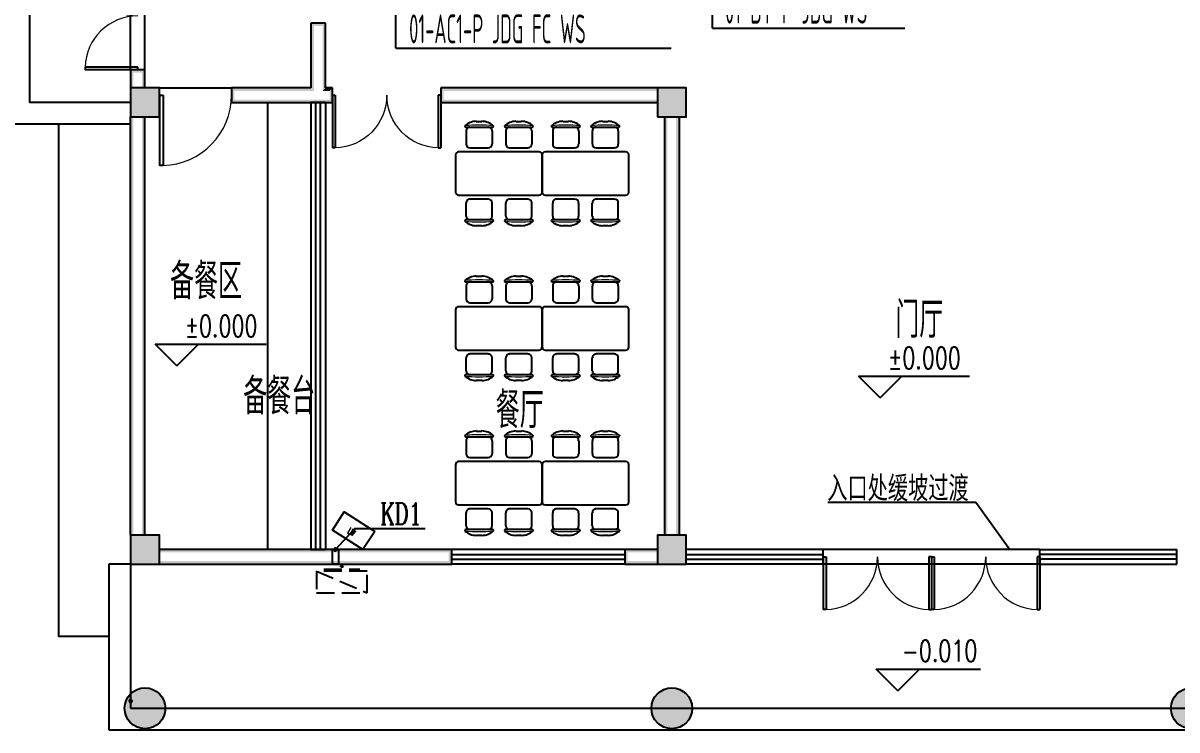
# Model space of a CAD drawing. Extents: x 6250600 to 6678662, y -692028 to -290561.
# Drawn here: x 6483806 to 6499796, y -589103 to -579303 of the extents above; entities that cross this region are included whole.
import ezdxf

# ---------------------------------------------------------------- set-up
doc = ezdxf.new("R2010")
doc.units = 0
doc.header["$LTSCALE"] = 1000
doc.header["$MEASUREMENT"] = 0
doc.linetypes.add('DASH', pattern=[0.35, 0.25, -0.1])
doc.linetypes.add('DASHEDX2', pattern=[1.5, 1, -0.5])
doc.layers.get('0').update_dxf_attribs({"linetype": 'CONTINUOUS'})
for name, color, linetype in [('PUB_HATCH', 8, 'CONTINUOUS'), ('SIG_TEXT', 7, 'CONTINUOUS'), ('SYST', 7, 'CONTINUOUS'), ('建筑底图', 251, 'CONTINUOUS')]:
    doc.layers.add(name, color=color, linetype=linetype)
doc.styles.add('_HZTXT', font='txt.shx', dxfattribs={"width": 0.8, "bigfont": 'HZTXT.shx'})
doc.styles.add('_TCH_DIM', font='SIMPLEX', dxfattribs={"bigfont": 'GBCBIG'})
doc.styles.add('_TCH_LABEL', font='COMPLEX', dxfattribs={"bigfont": 'GBCBIG'})
doc.styles.add('DIM_FONT', font='SIMPLEX', dxfattribs={"width": 0.7, "bigfont": 'GBCBIG'})
doc.styles.add('SCEI', font='sceie.shx', dxfattribs={"width": 0.8, "height": 400, "bigfont": 'sceic.shx'})
doc.styles.add('schuco', font='sceie.shx', dxfattribs={"width": 0.7, "bigfont": 'sceic.shx'})
doc.styles.get("Standard").update_dxf_attribs({"font": 'GBENOR', "bigfont": 'GBCBIG'})

# ---------------------------------------------------------------- blocks, each defined once
blk = doc.blocks.new('$plan$00000279')
for p, q in [((-569, 821), (-109, 821)), ((-389, 921), (-290, 921)), ((117, 821), (577, 821)), ((298, 921), (397, 921)), ((-564, 754), (-564, 529)), ((-114, 754), (-114, 529)), ((122, 754), (122, 529)), ((572, 754), (572, 529)), ((-497, 461), (-182, 461)), ((190, 461), (505, 461)), ((-746, 342), (-746, -308)), ((704, 392), (-696, 392)), ((754, -308), (754, 342)), ((-696, -358), (704, -358)), ((-564, -720), (-564, -495)), ((-182, -427), (-497, -427)), ((-114, -720), (-114, -495)), ((122, -720), (122, -495)), ((505, -427), (190, -427)), ((572, -720), (572, -495)), ((-109, -787), (-569, -787)), ((577, -787), (117, -787)), ((-290, -887), (-389, -887)), ((397, -887), (298, -887))]:
    blk.add_line(p, q)
for centre, radius, start, end in [((-579, 837), 10, 130.7265, 202.67), ((-569, 841), 20, 202.67, 270), ((-379, 606), 316, 91.7651, 130.7265), ((-497, 754), 67.5, 90, 180), ((-300, 606), 316, 49.2735, 88.2349), ((-182, 754), 67.5, 0, 90), ((-109, 841), 20, 270, 337.33), ((-100, 837), 10, 337.33, 49.2735), ((108, 837), 10, 130.7265, 202.67), ((117, 841), 20, 202.67, 270), ((307, 606), 316, 91.7651, 130.7265), ((190, 754), 67.5, 90, 180), ((387, 606), 316, 49.2735, 88.2349), ((505, 754), 67.5, 0, 90), ((577, 841), 20, 270, 337.33), ((587, 837), 10, 337.33, 49.2735), ((-497, 529), 67.5, 180, 270), ((-182, 529), 67.5, 270, 0), ((190, 529), 67.5, 180, 270), ((505, 529), 67.5, 270, 0), ((-696, 342), 50, 90, 180), ((704, 342), 50, 0, 90), ((-696, -308), 50, 180, 270), ((704, -308), 50, 270, 0), ((-497, -495), 67.5, 90, 180), ((-182, -495), 67.5, 0, 90), ((190, -495), 67.5, 90, 180), ((505, -495), 67.5, 0, 90), ((-569, -807), 20, 90, 157.33), ((-497, -720), 67.5, 180, 270), ((-182, -720), 67.5, 270, 0), ((-109, -807), 20, 22.67, 90), ((117, -807), 20, 90, 157.33), ((190, -720), 67.5, 180, 270), ((505, -720), 67.5, 270, 0), ((577, -807), 20, 22.67, 90), ((-579, -803), 10, 157.33, 229.2735), ((-379, -572), 316, 229.2735, 268.2349), ((-300, -572), 316, 271.7651, 310.7265), ((-100, -803), 10, 310.7265, 22.67), ((108, -803), 10, 157.33, 229.2735), ((307, -572), 316, 229.2735, 268.2349), ((387, -572), 316, 271.7651, 310.7265), ((587, -803), 10, 310.7265, 22.67)]:
    blk.add_arc(centre, radius, start, end)
at = {"lineweight": 13}
for centre, start, end in [((-339, -1857), 84.8023, 95.1977), ((347, -1857), 84.8023, 95.1977), ((-339, 1890), 264.8023, 275.1977), ((347, 1890), 264.8023, 275.1977)]:
    blk.add_arc(centre, 2713, start, end, dxfattribs=at)
at = {"width": 0.8, "flags": 9}
for tag in ['XSIZE', 'YSIZE']:
    blk.add_attdef(tag, (0, 0), '', height=0.5, dxfattribs=at)
blk = doc.blocks.new('A$C2E081725')
at = {"linetype": 'DASH'}
for p, q in [((700, 94), (0, 394)), ((600, 64), (100, 64)), ((138, 94), (138, 64)), ((350, 8), (327, 39)), ((350, 49), (350, 0)), ((350, 8), (373, 39)), ((563, 94), (563, 64))]:
    blk.add_line(p, q, dxfattribs=at)
blk.add_lwpolyline([(0, 394), (0, 94), (700, 94), (700, 394)], close=True, dxfattribs=at)
blk = doc.blocks.new('$WINLIB2D$00000001')
at = {"color": 0}
for points in [[(-0.5, 0.5), (-0.5, -0.5)], [(-0.5, 0.5), (0.5, 0.5)], [(0.5, -0.5), (0.5, 0.5)], [(0.5, 0.1667), (-0.5, 0.1667)], [(0.5, -0.1667), (-0.5, -0.1667)], [(-0.5, -0.5), (0.5, -0.5)]]:
    blk.add_lwpolyline(points, dxfattribs=at)
blk = doc.blocks.new('$DorLib2D$00000002')
for p, q in [((-0.5, 0), (-0.5, 0.4875)), ((-0.475, 0.4875), (-0.5, 0.4875)), ((-0.475, 0), (-0.475, 0.4875)), ((0.475, 0), (0.475, 0.4875)), ((0.475, 0.4875), (0.5, 0.4875)), ((0.5, 0), (0.5, 0.4875)), ((-0.5, 0), (-0.475, 0)), ((0.5, 0), (0.475, 0))]:
    blk.add_line(p, q)
at = {"lineweight": 13}
for centre, start, end in [((-0.4875, 0), 0, 88.53072), ((0.4875, 0), 91.46928, 180)]:
    blk.add_arc(centre, 0.4875, start, end, dxfattribs=at)
blk = doc.blocks.new('$DorLib2D$00000001')
for p, q in [((0.45, 0.975), (0.5, 0.975)), ((0.45, 0), (0.45, 0.975)), ((0.5, 0), (0.5, 0.975)), ((0.5, 0), (0.45, 0))]:
    blk.add_line(p, q)
at = {"lineweight": 13}
blk.add_arc((0.475, 0), 0.975, 91.4693, 180, dxfattribs=at)
blk = doc.blocks.new('$TCHSYS$WIN2D')
for p, q in [((-0.5, 0.5), (0.5, 0.5)), ((-0.5, 0.5), (-0.5, -0.5)), ((0.5, 0.5), (0.5, -0.5)), ((0.5, 0.1667), (-0.5, 0.1667)), ((0.5, -0.1667), (-0.5, -0.1667)), ((-0.5, -0.5), (0.5, -0.5))]:
    blk.add_line(p, q)
blk = doc.blocks.new('_FZH')
blk.add_lwpolyline([(-0.5, -0.5), (0.5, -0.5), (0.5, 0.5), (-0.5, 0.5)], close=True)
at = {"layer": 'PUB_HATCH'}
blk.add_solid([(-0.5, -0.5), (0.5, -0.5), (-0.5, 0.5), (0.5, 0.5)], dxfattribs=at)

msp = doc.modelspace()

# ---------------------------------------------------------------- hatches: boundary and pattern name
at = {"layer": '建筑底图'}
for points in [[(6487995.6, -579302.9), (6487795.6, -579302.9), (6487835.6, -579342.9), (6487955.6, -579342.9)], [(6487795.6, -579302.9), (6487795.6, -580202.9), (6487835.6, -580242.9), (6487835.6, -579342.9)], [(6487995.6, -580202.9), (6487995.6, -579302.9), (6487955.6, -579342.9), (6487955.6, -580242.9)], [(6485495.6, -579952.9), (6485295.6, -579952.9), (6485335.6, -579992.9), (6485455.6, -579992.9)], [(6485295.6, -580202.9), (6485335.6, -580202.9), (6485335.6, -579992.9), (6485295.6, -579952.9)], [(6485455.6, -580202.9), (6485495.6, -580202.9), (6485495.6, -579952.9), (6485455.6, -579992.9)], [(6485695.6, -580202.9), (6485295.6, -580202.9), (6485335.6, -580242.9), (6485655.6, -580242.9)], [(6485295.6, -580202.9), (6485295.6, -580602.9), (6485335.6, -580562.9), (6485335.6, -580242.9)], [(6485695.6, -580602.9), (6485695.6, -580202.9), (6485655.6, -580242.9), (6485655.6, -580562.9)], [(6487795.6, -580202.9), (6486695.6, -580202.9), (6486735.6, -580242.9), (6487835.6, -580242.9)], [(6486695.6, -580202.9), (6486695.6, -580402.9), (6486735.6, -580362.9), (6486735.6, -580242.9)], [(6488095.6, -580202.9), (6487995.6, -580202.9), (6487955.6, -580242.9), (6488055.6, -580242.9)], [(6488095.6, -580402.9), (6488095.6, -580202.9), (6488055.6, -580242.9), (6488055.6, -580362.9)], [(6492595.6, -580242.9), (6492595.6, -580202.9), (6489595.6, -580202.9), (6489635.6, -580242.9)], [(6489595.6, -580202.9), (6489595.6, -580402.9), (6489635.6, -580362.9), (6489635.6, -580242.9)], [(6492995.6, -580202.9), (6492595.6, -580202.9), (6492635.6, -580242.9), (6492955.6, -580242.9)], [(6492595.6, -580202.9), (6492595.6, -580602.9), (6492635.6, -580562.9), (6492635.6, -580242.9)], [(6492995.6, -580602.9), (6492995.6, -580202.9), (6492955.6, -580242.9), (6492955.6, -580562.9)], [(6486695.6, -580402.9), (6487895.6, -580402.9), (6487895.6, -580362.9), (6486735.6, -580362.9)], [(6487895.6, -580402.9), (6488095.6, -580402.9), (6488055.6, -580362.9), (6487895.6, -580362.9)], [(6492595.6, -580402.9), (6492595.6, -580362.9), (6489635.6, -580362.9), (6489595.6, -580402.9)], [(6485295.6, -580602.9), (6485695.6, -580602.9), (6485655.6, -580562.9), (6485335.6, -580562.9)], [(6492595.6, -580602.9), (6492995.6, -580602.9), (6492955.6, -580562.9), (6492635.6, -580562.9)], [(6485335.6, -580602.9), (6485295.6, -580602.9), (6485295.6, -586402.9), (6485335.6, -586402.9)], [(6485495.6, -580602.9), (6485455.6, -580602.9), (6485455.6, -586402.9), (6485495.6, -586402.9)], [(6492695.6, -586402.9), (6492735.6, -586402.9), (6492735.6, -580602.9), (6492695.6, -580602.9)], [(6492855.6, -586402.9), (6492895.6, -586402.9), (6492895.6, -580602.9), (6492855.6, -580602.9)], [(6485695.6, -586402.9), (6485295.6, -586402.9), (6485335.6, -586442.9), (6485655.6, -586442.9)], [(6485295.6, -586402.9), (6485295.6, -586802.9), (6485335.6, -586762.9), (6485335.6, -586442.9)], [(6485695.6, -586802.9), (6485695.6, -586402.9), (6485655.6, -586442.9), (6485655.6, -586762.9)], [(6492995.6, -586402.9), (6492595.6, -586402.9), (6492635.6, -586442.9), (6492955.6, -586442.9)], [(6492595.6, -586402.9), (6492595.6, -586802.9), (6492635.6, -586762.9), (6492635.6, -586442.9)], [(6492995.6, -586802.9), (6492995.6, -586402.9), (6492955.6, -586442.9), (6492955.6, -586762.9)], [(6485695.6, -586602.9), (6485695.6, -586642.9), (6489705.6, -586642.9), (6489745.6, -586602.9)], [(6489745.6, -586802.9), (6489745.6, -586602.9), (6489705.6, -586642.9), (6489705.6, -586762.9)], [(6492595.6, -586642.9), (6492595.6, -586602.9), (6492145.6, -586602.9), (6492185.6, -586642.9)], [(6492145.6, -586602.9), (6492145.6, -586802.9), (6492185.6, -586762.9), (6492185.6, -586642.9)], [(6485295.6, -586802.9), (6485695.6, -586802.9), (6485655.6, -586762.9), (6485335.6, -586762.9)], [(6485695.6, -586762.9), (6485695.6, -586802.9), (6489745.6, -586802.9), (6489705.6, -586762.9)], [(6492595.6, -586802.9), (6492595.6, -586762.9), (6492185.6, -586762.9), (6492145.6, -586802.9)], [(6492595.6, -586802.9), (6492995.6, -586802.9), (6492955.6, -586762.9), (6492635.6, -586762.9)]]:
    msp.add_hatch(color=256, dxfattribs=at).paths.add_polyline_path(points)
h = msp.add_hatch(color=256, dxfattribs=at)
h.dxf.hatch_style = 1
h.paths.add_polyline_path([(6485212.8, -588802.9, 1), (6485778.5, -588802.9, 1)])
h = msp.add_hatch(color=256, dxfattribs=at)
h.dxf.hatch_style = 1
h.paths.add_polyline_path([(6492512.8, -588802.9, 1), (6493078.5, -588802.9, 1)])
h = msp.add_hatch(color=256, dxfattribs=at)
h.dxf.hatch_style = 1
h.paths.add_polyline_path([(6499712.8, -588802.9, 1), (6500278.5, -588802.9, 1)])

# ---------------------------------------------------------------- linework, layer by layer
at = {"layer": 'SIG_TEXT', "linetype": 'ByBlock'}
for p, q in [((6488971.1, -579648.8), (6488971.1, -578276.1)), ((6493361.3, -579375.2), (6493361.3, -578584)), ((6493361.3, -579375.2), (6496025.6, -579375.2)), ((6488971.1, -579648.8), (6492787.3, -579648.8))]:
    msp.add_line(p, q, dxfattribs=at)
at = {"layer": '建筑底图'}
for p, q in [((6483895.6, -578002.9), (6483895.6, -580402.9)), ((6485295.6, -579952.9), (6485295.6, -578452.9)), ((6485495.6, -579952.9), (6485495.6, -578452.9)), ((6487995.6, -579302.9), (6487795.6, -579302.9)), ((6487795.6, -579302.9), (6487795.6, -580202.9)), ((6487995.6, -580202.9), (6487995.6, -579302.9)), ((6485495.6, -579952.9), (6485295.6, -579952.9)), ((6485295.6, -579952.9), (6485295.6, -580202.9)), ((6485495.6, -580202.9), (6485495.6, -579952.9)), ((6485695.6, -580202.9), (6486695.6, -580202.9)), ((6487795.6, -580202.9), (6486695.6, -580202.9)), ((6486695.6, -580202.9), (6486695.6, -580402.9)), ((6488095.6, -580202.9), (6487995.6, -580202.9)), ((6488095.6, -580402.9), (6488095.6, -580202.9)), ((6492595.6, -580202.9), (6489595.6, -580202.9)), ((6489595.6, -580202.9), (6489595.6, -580402.9)), ((6485295.6, -580402.9), (6483895.6, -580402.9)), ((6486695.6, -580402.9), (6487895.6, -580402.9)), ((6487195.6, -580402.9), (6487795.6, -580402.9)), ((6487195.6, -586602.9), (6487195.6, -580402.9)), ((6487895.6, -580402.9), (6488095.6, -580402.9)), ((6489595.6, -580402.9), (6492595.6, -580402.9)), ((6485295.6, -580702.9), (6483595.6, -580702.9)), ((6485295.6, -586402.9), (6485295.6, -580602.9)), ((6485495.6, -586402.9), (6485495.6, -580602.9)), ((6492695.6, -580602.9), (6492695.6, -586402.9)), ((6492895.6, -580602.9), (6492895.6, -586402.9)), ((6485936.3, -584056.7), (6485636.3, -583756.7)), ((6485636.3, -583756.7), (6487176.6, -583756.7)), ((6485936.3, -584056.7), (6486236.3, -583756.7)), ((6495681.7, -584500.3), (6495381.7, -584200.3)), ((6495381.7, -584200.3), (6496922, -584200.3)), ((6495681.7, -584500.3), (6495981.7, -584200.3)), ((6494957.1, -585945), (6497009.8, -585945)), ((6497009.8, -585945), (6497477.9, -586602.9)), ((6489745.6, -586602.9), (6485695.6, -586602.9)), ((6487795.6, -586602.9), (6487195.6, -586602.9)), ((6489745.6, -586802.9), (6489745.6, -586602.9)), ((6492595.6, -586602.9), (6492145.6, -586602.9)), ((6492145.6, -586602.9), (6492145.6, -586802.9)), ((6496395.6, -586602.9), (6494895.6, -586602.9)), ((6497895.6, -586602.9), (6496395.6, -586602.9)), ((6485295.6, -586802.9), (6484995.6, -586802.9)), ((6484995.6, -586802.9), (6484995.6, -589102.9)), ((6485295.6, -586802.9), (6485295.6, -588802.9)), ((6485695.6, -586802.9), (6489745.6, -586802.9)), ((6492145.6, -586802.9), (6492595.6, -586802.9)), ((6497895.6, -586802.9), (6494895.6, -586802.9)), ((6496395.6, -586802.9), (6494895.6, -586802.9)), ((6497895.6, -586802.9), (6496395.6, -586802.9)), ((6495928.6, -588559.7), (6495628.6, -588259.7)), ((6495628.6, -588259.7), (6497075.9, -588259.7)), ((6495928.6, -588559.7), (6496228.6, -588259.7)), ((6485295.6, -588802.9), (6503395.6, -588802.9)), ((6484995.6, -589102.9), (6503695.6, -589102.9))]:
    msp.add_line(p, q, dxfattribs=at)
for points in [[(6484295.6, -580702.9), (6484295.6, -587802.9), (6484995.6, -587802.9)], [(6489378.3, -586313), (6488397.2, -586313), (6488135.6, -586602.9)]]:
    msp.add_lwpolyline(points, dxfattribs=at)
for points in [[(6488678.4, -586350.5), (6488516.3, -586602.9), (6488095.6, -586332.7), (6488257.8, -586080.3)], [(6488175.6, -586802.9), (6488095.6, -586802.9), (6488095.6, -586602.9), (6488175.6, -586602.9)]]:
    msp.add_lwpolyline(points, close=True, dxfattribs=at)
for points in [[(6488149, -586588.1, 1), (6488122.2, -586617.8, 1)], [(6485311.8, -588691.2, 1), (6485279.5, -588714.7, 1)]]:
    msp.add_lwpolyline(points, format="xyb", close=True, dxfattribs=at)
for centre in [(6485495.6, -588802.9), (6492795.6, -588802.9), (6499995.6, -588802.9)]:
    msp.add_circle(centre, 282.8, dxfattribs=at)

# ---------------------------------------------------------------- block references
for name, p, xscale, yscale, zscale, rotation in [('$DorLib2D$00000002', (6485395.6, -579202.9), 1500, 1500, 1500, 90.00000045925906), ('$DorLib2D$00000001', (6486195.6, -580302.9), 1000, 1000, 1000, 179.9999999152628), ('$WINLIB2D$00000001', (6487895.6, -583502.9), 6200.000096227741, 200, 6200.000096227741, 270), ('$DorLib2D$00000002', (6488845.6, -580302.9), -1500, 1500, -1500, 180), ('$WINLIB2D$00000001', (6490945.6, -586702.9), 2400, -199.9999999625143, 2400, 180.0000000123235), ('$TCHSYS$WIN2D', (6493945.6, -586702.9), 1900.000002484769, 200.0000009590294, 1900.000002484769, 179.999999983938), ('$TCHSYS$WIN2D', (6498845.6, -586702.9), -1900.000002484769, 200.0000009590294, -1900.000002484769, 180), ('$DorLib2D$00000002', (6495645.6, -586702.9), 1500, 1500, 1500, 179.999999983938), ('$DorLib2D$00000002', (6497145.6, -586702.9), 1500, 1500, 1500, 179.999999983938)]:
    msp.add_blockref(name, p, dxfattribs=dict(at, xscale=xscale, yscale=yscale, zscale=zscale, rotation=rotation))
for name, p, xscale, yscale, zscale in [('_FZH', (6485495.6, -580402.9), 400, 400, 400), ('_FZH', (6492795.6, -580402.9), 400, 400, 400), ('$plan$00000279', (6490403, -581375.2), -0.8000000000465661, -0.8000000000465661, 0.8000000000465661), ('$plan$00000279', (6491603, -581375.2), -0.8000000000465661, -0.8000000000465661, 0.8000000000465661), ('$plan$00000279', (6490403, -583522), -0.8000000000465661, -0.8000000000465661, 0.8000000000465661), ('$plan$00000279', (6491603, -583522), -0.8000000000465661, -0.8000000000465661, 0.8000000000465661), ('$plan$00000279', (6490403, -585668.8), -0.8000000000465661, -0.8000000000465661, 0.8000000000465661), ('$plan$00000279', (6491603, -585668.8), -0.8000000000465661, -0.8000000000465661, 0.8000000000465661), ('_FZH', (6485495.6, -586602.9), 400, 400, 400), ('_FZH', (6492795.6, -586602.9), 400, 400, 400)]:
    msp.add_blockref(name, p, dxfattribs=dict(at, xscale=xscale, yscale=yscale, zscale=zscale))
at = {"layer": '建筑底图', "rotation": 180}
msp.add_blockref('A$C2E081725', (6488573.5, -586808.6), dxfattribs=at)

# ---------------------------------------------------------------- texts
at = {"layer": 'SYST', "linetype": 'DASHEDX2', "style": 'SCEI', "width": 0.55}
for s, p in [('01-DT-P JDG WS', (6493533.3, -579309.9)), ('01-AC1-P JDG FC WS', (6489155.9, -579583.5))]:
    msp.add_text(s, height=400, dxfattribs=at).set_placement(p)
at = {"layer": '建筑底图'}
for s, height, style, width, p in [('备餐区', 500, 'schuco', 0.7, (6485842.8, -583134.2)), ('门厅', 500, 'schuco', 0.7, (6495892.7, -583667.6)), ('%%P0.000', 297.5, '_TCH_DIM', 0.705882, (6486046.6, -583651.7)), ('%%P0.000', 297.5, '_TCH_DIM', 0.705882, (6495792, -584095.3)), ('备餐台', 500, 'schuco', 0.7, (6486856.9, -584728.9)), ('餐厅', 500, 'schuco', 0.7, (6490356.2, -584920.6)), ('入口处缓坡过渡', 350, '_HZTXT', 0.8, (6494950, -585932.1)), ('KD1', 297.5, '_TCH_LABEL', 0.705882, (6488753, -586253)), ('-0.010', 297.5, '_TCH_DIM', 0.705882, (6495985.9, -588154.7))]:
    msp.add_text(s, height=height, dxfattribs=dict(at, style=style, width=width)).set_placement(p)
at = {"layer": '建筑底图', "style": 'DIM_FONT', "width": 0.494118}
msp.add_text('LW', height=89.65, rotation=327.28331, dxfattribs=at).set_placement((6488291.7, -586368.5))

doc.saveas('drawing.dxf')
